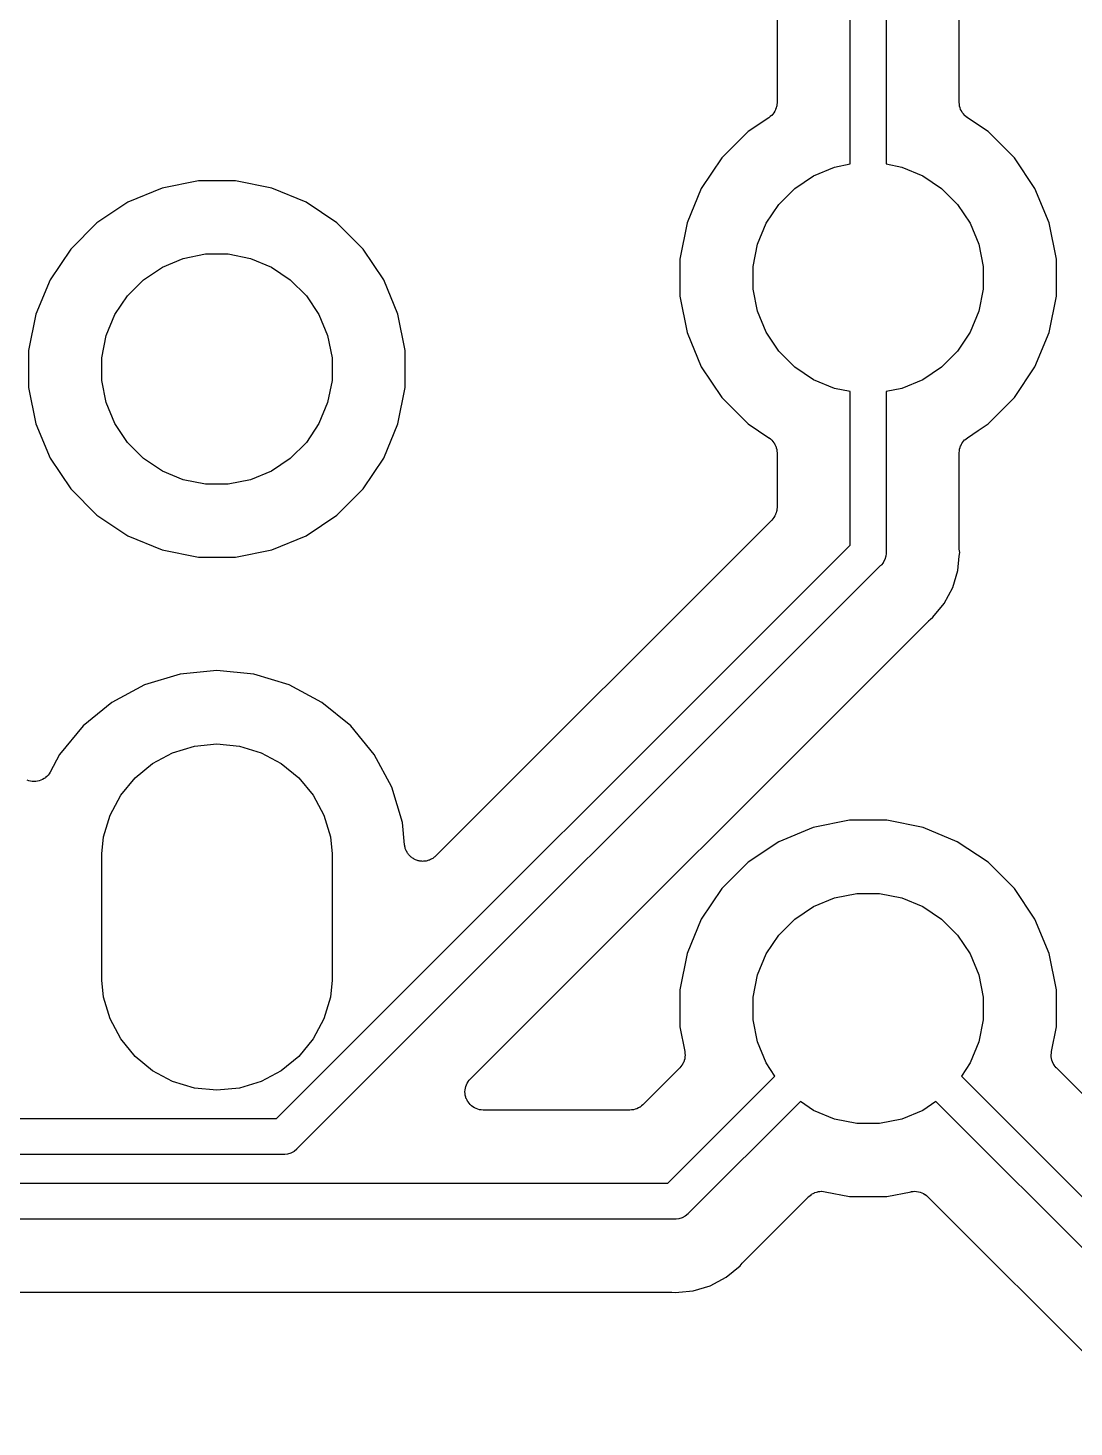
# Model space of a CAD drawing. Extents: x 20 to 116, y -135 to -20.
# Drawn here: x 36.48 to 43.75, y -39.3 to -29.57 of the extents above; entities that cross this region are included whole.
import ezdxf

# ---------------------------------------------------------------- set-up
doc = ezdxf.new("R2010")
doc.units = 0
doc.layers.add('BLACK', color=7, linetype='CONTINUOUS')

msp = doc.modelspace()

# ---------------------------------------------------------------- linework, layer by layer
at = {"layer": 'BLACK', "linetype": 'Continuous'}
for p, q in [((41.687, -25.2757), (41.687, -30.092)), ((42.195, -30.5192), (42.195, -25.2445)), ((42.445, -25.2902), (42.445, -30.5192)), ((42.953, -30.092), (42.953, -25.682)), ((41.671, -30.1523), (41.6655, -30.1627)), ((41.6767, -30.142), (41.671, -30.1523)), ((41.6769, -30.1414), (41.6767, -30.142)), ((41.6772, -30.1409), (41.6769, -30.1414)), ((41.6806, -30.1296), (41.6772, -30.1409)), ((41.6842, -30.1184), (41.6806, -30.1296)), ((41.6843, -30.1177), (41.6842, -30.1184)), ((41.6845, -30.1172), (41.6843, -30.1177)), ((41.6857, -30.1055), (41.6845, -30.1172)), ((41.687, -30.0937), (41.6857, -30.1055)), ((41.687, -30.092), (41.687, -30.0925)), ((41.687, -30.0925), (41.687, -30.0925)), ((41.687, -30.0925), (41.687, -30.0925)), ((41.687, -30.0925), (41.687, -30.0937)), ((42.9542, -30.1037), (42.953, -30.092)), ((42.9552, -30.1154), (42.9542, -30.1037)), ((42.9554, -30.116), (42.9552, -30.1154)), ((42.9554, -30.1166), (42.9554, -30.116)), ((42.9588, -30.1279), (42.9554, -30.1166)), ((42.9621, -30.1392), (42.9588, -30.1279)), ((42.9624, -30.1398), (42.9621, -30.1392)), ((42.9626, -30.1404), (42.9624, -30.1398)), ((42.9681, -30.1508), (42.9626, -30.1404)), ((42.9735, -30.1612), (42.9681, -30.1508)), ((41.6306, -30.1976), (41.4862, -30.294)), ((41.6397, -30.1901), (41.6306, -30.1976)), ((41.6489, -30.1827), (41.6397, -30.1901)), ((41.6493, -30.1822), (41.6489, -30.1827)), ((41.6497, -30.1818), (41.6493, -30.1822)), ((41.6572, -30.1727), (41.6497, -30.1818)), ((41.6648, -30.1637), (41.6572, -30.1727)), ((41.6651, -30.1632), (41.6648, -30.1637)), ((41.6655, -30.1627), (41.6651, -30.1632)), ((42.9739, -30.1617), (42.9735, -30.1612)), ((42.9742, -30.1622), (42.9739, -30.1617)), ((42.9817, -30.1714), (42.9742, -30.1622)), ((42.989, -30.1806), (42.9817, -30.1714)), ((42.9895, -30.181), (42.989, -30.1806)), ((42.9899, -30.1814), (42.9895, -30.181)), ((42.9989, -30.1889), (42.9899, -30.1814)), ((43.008, -30.1966), (42.9989, -30.1889)), ((43.009, -30.1972), (43.008, -30.1966)), ((43.009, -30.1973), (43.009, -30.1972)), ((43.009, -30.1972), (43.009, -30.1972)), ((43.0094, -30.1976), (43.009, -30.1973)), ((43.1538, -30.294), (43.0094, -30.1976)), ((41.4862, -30.294), (41.304, -30.4762)), ((43.2668, -30.407), (43.1538, -30.294)), ((43.2669, -30.4071), (43.2668, -30.407)), ((43.336, -30.4762), (43.2669, -30.4071)), ((41.304, -30.4762), (41.1609, -30.6904)), ((41.9411, -30.601), (42.0866, -30.5407)), ((42.0866, -30.5407), (42.195, -30.5192)), ((42.445, -30.5192), (42.5534, -30.5407)), ((42.5534, -30.5407), (42.6989, -30.601)), ((43.4791, -30.6904), (43.336, -30.4762)), ((37.6662, -30.637), (37.4135, -30.6873)), ((37.9238, -30.637), (37.6662, -30.637)), ((38.1765, -30.6873), (37.9238, -30.637)), ((41.81, -30.6886), (41.9411, -30.601)), ((42.6989, -30.601), (42.83, -30.6886)), ((37.4135, -30.6873), (37.1754, -30.7859)), ((38.4146, -30.7859), (38.1765, -30.6873)), ((41.1609, -30.6904), (41.0623, -30.9285)), ((41.6986, -30.8), (41.81, -30.6886)), ((42.83, -30.6886), (42.9414, -30.8)), ((43.5777, -30.9285), (43.4791, -30.6904)), ((37.1754, -30.7859), (36.9612, -30.929)), ((38.6288, -30.929), (38.4146, -30.7859)), ((41.611, -30.9311), (41.6986, -30.8)), ((42.9414, -30.8), (43.029, -30.9311)), ((36.9612, -30.929), (36.779, -31.1112)), ((38.811, -31.1112), (38.6288, -30.929)), ((41.0623, -30.9285), (41.012, -31.1812)), ((43.628, -31.1812), (43.5777, -30.9285)), ((41.5507, -31.0766), (41.611, -30.9311)), ((43.029, -30.9311), (43.0893, -31.0766)), ((36.779, -31.1112), (36.6359, -31.3254)), ((38.9541, -31.3254), (38.811, -31.1112)), ((41.52, -31.2312), (41.5507, -31.0766)), ((43.0893, -31.0766), (43.12, -31.2312)), ((37.4161, -31.236), (37.5616, -31.1757)), ((37.5616, -31.1757), (37.7162, -31.145)), ((37.7162, -31.145), (37.8738, -31.145)), ((37.8738, -31.145), (38.0284, -31.1757)), ((38.0284, -31.1757), (38.1739, -31.236)), ((41.012, -31.1812), (41.012, -31.4388)), ((43.628, -31.4388), (43.628, -31.1812)), ((37.285, -31.3236), (37.4161, -31.236)), ((38.1739, -31.236), (38.305, -31.3236)), ((41.52, -31.3888), (41.52, -31.2312)), ((43.12, -31.2312), (43.12, -31.3888)), ((36.6359, -31.3254), (36.5373, -31.5635)), ((37.1736, -31.435), (37.285, -31.3236)), ((38.305, -31.3236), (38.4164, -31.435)), ((39.0527, -31.5635), (38.9541, -31.3254)), ((41.5507, -31.5434), (41.52, -31.3888)), ((43.12, -31.3888), (43.0893, -31.5434)), ((37.086, -31.5661), (37.1736, -31.435)), ((38.4164, -31.435), (38.504, -31.5661)), ((41.012, -31.4388), (41.0623, -31.6915)), ((43.5777, -31.6915), (43.628, -31.4388)), ((36.5373, -31.5635), (36.487, -31.8162)), ((37.0257, -31.7116), (37.086, -31.5661)), ((38.504, -31.5661), (38.5643, -31.7116)), ((39.103, -31.8162), (39.0527, -31.5635)), ((41.611, -31.6889), (41.5507, -31.5434)), ((43.0893, -31.5434), (43.029, -31.6889)), ((41.0623, -31.6915), (41.1609, -31.9296)), ((41.6986, -31.82), (41.611, -31.6889)), ((43.029, -31.6889), (42.9414, -31.82)), ((43.4791, -31.9296), (43.5777, -31.6915)), ((36.995, -31.8662), (37.0257, -31.7116)), ((38.5643, -31.7116), (38.595, -31.8662)), ((36.487, -31.8162), (36.487, -32.0738)), ((36.995, -32.0238), (36.995, -31.8662)), ((38.595, -31.8662), (38.595, -32.0238)), ((39.103, -32.0738), (39.103, -31.8162)), ((41.81, -31.9314), (41.6986, -31.82)), ((42.9414, -31.82), (42.83, -31.9314)), ((41.1609, -31.9296), (41.304, -32.1438)), ((41.9411, -32.019), (41.81, -31.9314)), ((42.83, -31.9314), (42.6989, -32.019)), ((43.336, -32.1438), (43.4791, -31.9296)), ((36.487, -32.0738), (36.5373, -32.3265)), ((37.0257, -32.1784), (36.995, -32.0238)), ((38.595, -32.0238), (38.5643, -32.1784)), ((39.0527, -32.3265), (39.103, -32.0738)), ((42.0866, -32.0793), (41.9411, -32.019)), ((42.195, -32.1008), (42.0866, -32.0793)), ((42.5534, -32.0793), (42.445, -32.1008)), ((42.6989, -32.019), (42.5534, -32.0793)), ((37.086, -32.3239), (37.0257, -32.1784)), ((38.5643, -32.1784), (38.504, -32.3239)), ((41.304, -32.1438), (41.4862, -32.326)), ((42.195, -33.1692), (42.195, -32.1008)), ((42.445, -32.1008), (42.445, -33.2149)), ((43.1538, -32.326), (43.336, -32.1438)), ((36.5373, -32.3265), (36.6359, -32.5646)), ((37.1736, -32.455), (37.086, -32.3239)), ((38.504, -32.3239), (38.4164, -32.455)), ((38.9541, -32.5646), (39.0527, -32.3265)), ((41.4862, -32.326), (41.6306, -32.4224)), ((43.0094, -32.4224), (43.0842, -32.3725)), ((43.0842, -32.3725), (43.0843, -32.3724)), ((43.0843, -32.3724), (43.1538, -32.326)), ((37.285, -32.5664), (37.1736, -32.455)), ((38.4164, -32.455), (38.305, -32.5664)), ((41.6306, -32.4224), (41.631, -32.4227)), ((41.631, -32.4227), (41.631, -32.4228)), ((41.631, -32.4228), (41.631, -32.4228)), ((41.631, -32.4228), (41.632, -32.4234)), ((41.632, -32.4234), (41.6411, -32.4311)), ((41.6411, -32.4311), (41.6501, -32.4386)), ((41.6501, -32.4386), (41.6505, -32.439)), ((41.6505, -32.439), (41.651, -32.4394)), ((41.651, -32.4394), (41.6583, -32.4486)), ((41.6583, -32.4486), (41.6658, -32.4578)), ((41.6658, -32.4578), (41.6661, -32.4583)), ((41.6661, -32.4583), (41.6665, -32.4588)), ((41.6665, -32.4588), (41.6719, -32.4692)), ((41.6719, -32.4692), (41.6774, -32.4796)), ((41.6774, -32.4796), (41.6776, -32.4802)), ((41.6776, -32.4802), (41.6779, -32.4808)), ((41.6779, -32.4808), (41.6812, -32.4921)), ((42.9593, -32.4904), (42.9628, -32.4791)), ((42.9628, -32.4791), (42.9631, -32.4786)), ((42.9631, -32.4786), (42.9633, -32.478)), ((42.9633, -32.478), (42.969, -32.4676)), ((42.969, -32.4676), (42.9745, -32.4573)), ((42.9745, -32.4573), (42.9749, -32.4568)), ((42.9749, -32.4568), (42.9752, -32.4563)), ((42.9752, -32.4563), (42.9828, -32.4472)), ((42.9828, -32.4472), (42.9903, -32.4382)), ((42.9903, -32.4382), (42.9907, -32.4378)), ((42.9907, -32.4378), (42.9911, -32.4373)), ((42.9911, -32.4373), (43.0004, -32.4299)), ((43.0004, -32.4299), (43.0094, -32.4224)), ((36.6359, -32.5646), (36.779, -32.7788)), ((37.4161, -32.654), (37.285, -32.5664)), ((38.305, -32.5664), (38.1739, -32.654)), ((38.811, -32.7788), (38.9541, -32.5646)), ((41.6812, -32.4921), (41.6846, -32.5034)), ((41.6846, -32.5034), (41.6846, -32.504)), ((41.6846, -32.504), (41.6848, -32.5046)), ((41.6848, -32.5046), (41.6858, -32.5163)), ((41.6858, -32.5163), (41.687, -32.528)), ((41.687, -32.528), (41.687, -32.9062)), ((42.953, -32.5263), (42.9543, -32.5145)), ((42.953, -32.5275), (42.953, -32.5263)), ((42.953, -32.528), (42.953, -32.5275)), ((42.953, -32.5275), (42.953, -32.5275)), ((42.953, -32.5275), (42.953, -32.5275)), ((42.953, -33.1837), (42.953, -32.528)), ((42.9543, -32.5145), (42.9555, -32.5028)), ((42.9555, -32.5028), (42.9557, -32.5022)), ((42.9557, -32.5022), (42.9558, -32.5016)), ((42.9558, -32.5016), (42.9593, -32.4904)), ((37.5616, -32.7143), (37.4161, -32.654)), ((38.1739, -32.654), (38.0284, -32.7143)), ((37.7162, -32.745), (37.5616, -32.7143)), ((37.8738, -32.745), (37.7162, -32.745)), ((38.0284, -32.7143), (37.8738, -32.745)), ((36.779, -32.7788), (36.9612, -32.961)), ((38.6288, -32.961), (38.811, -32.7788)), ((36.9612, -32.961), (37.1754, -33.1041)), ((38.4146, -33.1041), (38.6288, -32.961)), ((41.6711, -32.9665), (41.6655, -32.9768)), ((41.6767, -32.9562), (41.6711, -32.9665)), ((41.6769, -32.9556), (41.6767, -32.9562)), ((41.6772, -32.955), (41.6769, -32.9556)), ((41.6807, -32.9438), (41.6772, -32.955)), ((41.6842, -32.9326), (41.6807, -32.9438)), ((41.6843, -32.9319), (41.6842, -32.9326)), ((41.6845, -32.9313), (41.6843, -32.9319)), ((41.6857, -32.9197), (41.6845, -32.9313)), ((41.687, -32.908), (41.6857, -32.9197)), ((41.687, -32.9062), (41.687, -32.9066)), ((41.687, -32.9066), (41.687, -32.9066)), ((41.687, -32.9066), (41.687, -32.9067)), ((41.687, -32.9067), (41.687, -32.908)), ((41.6498, -32.996), (39.3155, -35.3303)), ((41.6573, -32.9869), (41.6498, -32.996)), ((41.6648, -32.978), (41.6573, -32.9869)), ((41.6651, -32.9774), (41.6648, -32.978)), ((41.6655, -32.9768), (41.6651, -32.9774)), ((37.1754, -33.1041), (37.4135, -33.2027)), ((38.1765, -33.2027), (38.4146, -33.1041)), ((37.4135, -33.2027), (37.6662, -33.253)), ((37.6662, -33.253), (37.9238, -33.253)), ((37.9238, -33.253), (38.1765, -33.2027)), ((38.2092, -37.155), (42.195, -33.1692)), ((42.4432, -33.2455), (42.436, -33.2691)), ((42.445, -33.2271), (42.4432, -33.2455)), ((42.445, -33.2149), (42.4456, -33.221)), ((42.4456, -33.221), (42.445, -33.2271)), ((42.445, -33.2271), (42.445, -33.2271)), ((42.9438, -33.3451), (42.9536, -33.2459)), ((42.9535, -33.189), (42.953, -33.1837)), ((42.9534, -33.1944), (42.9535, -33.189)), ((42.9536, -33.1961), (42.9534, -33.1944)), ((42.9561, -33.221), (42.9536, -33.1961)), ((42.9536, -33.2459), (42.9561, -33.221)), ((42.9536, -33.2459), (42.9536, -33.2459)), ((42.4041, -33.3137), (38.3537, -37.3641)), ((42.4088, -33.3098), (42.4041, -33.3137)), ((42.4127, -33.3051), (42.4088, -33.3098)), ((42.4234, -33.2921), (42.4127, -33.3051)), ((42.4127, -33.3051), (42.4127, -33.3051)), ((42.4244, -33.2908), (42.4234, -33.2921)), ((42.436, -33.2691), (42.4244, -33.2908)), ((42.9076, -33.4644), (42.9438, -33.3451)), ((42.8489, -33.5744), (42.9076, -33.4644)), ((42.7698, -33.6708), (42.8489, -33.5744)), ((39.556, -36.8802), (42.7412, -33.695)), ((42.7412, -33.695), (42.7425, -33.6938)), ((42.7425, -33.6938), (42.7467, -33.6904)), ((42.7467, -33.6904), (42.7504, -33.6866)), ((42.7504, -33.6866), (42.7698, -33.6708)), ((37.795, -34.0407), (37.5386, -34.0659)), ((38.0514, -34.0659), (37.795, -34.0407)), ((37.5386, -34.0659), (37.292, -34.1407)), ((38.298, -34.1407), (38.0514, -34.0659)), ((37.292, -34.1407), (37.0648, -34.2622)), ((38.5252, -34.2622), (38.298, -34.1407)), ((37.0648, -34.2622), (36.8656, -34.4256)), ((38.7244, -34.4256), (38.5252, -34.2622)), ((36.8656, -34.4256), (36.7022, -34.6248)), ((38.8878, -34.6248), (38.7244, -34.4256)), ((36.7022, -34.6248), (36.637, -34.7467)), ((37.3484, -34.6866), (37.4874, -34.6123)), ((37.4874, -34.6123), (37.6382, -34.5666)), ((37.6382, -34.5666), (37.795, -34.5511)), ((37.795, -34.5511), (37.9518, -34.5666)), ((37.9518, -34.5666), (38.1026, -34.6123)), ((38.1026, -34.6123), (38.2416, -34.6866)), ((39.0093, -34.852), (38.8878, -34.6248)), ((37.2266, -34.7866), (37.3484, -34.6866)), ((38.2416, -34.6866), (38.3634, -34.7866)), ((36.4872, -34.8081), (36.4761, -34.8034)), ((36.4874, -34.8082), (36.4872, -34.8081)), ((36.4877, -34.8083), (36.4874, -34.8082)), ((36.4997, -34.8107), (36.4877, -34.8083)), ((36.5114, -34.8131), (36.4997, -34.8107)), ((36.5117, -34.8131), (36.5114, -34.8131)), ((36.512, -34.8132), (36.5117, -34.8131)), ((36.5242, -34.8132), (36.512, -34.8132)), ((36.5362, -34.8134), (36.5242, -34.8132)), ((36.5365, -34.8133), (36.5362, -34.8134)), ((36.5368, -34.8133), (36.5365, -34.8133)), ((36.5488, -34.811), (36.5368, -34.8133)), ((36.5606, -34.8088), (36.5488, -34.811)), ((36.5608, -34.8087), (36.5606, -34.8088)), ((36.5611, -34.8086), (36.5608, -34.8087)), ((36.5725, -34.804), (36.5611, -34.8086)), ((36.5836, -34.7995), (36.5725, -34.804)), ((36.5838, -34.7994), (36.5836, -34.7995)), ((36.5841, -34.7993), (36.5838, -34.7994)), ((36.5942, -34.7926), (36.5841, -34.7993)), ((36.6044, -34.786), (36.5942, -34.7926)), ((36.6046, -34.7858), (36.6044, -34.786)), ((36.6048, -34.7857), (36.6046, -34.7858)), ((36.6134, -34.7772), (36.6048, -34.7857)), ((36.6221, -34.7687), (36.6134, -34.7772)), ((36.6223, -34.7685), (36.6221, -34.7687)), ((36.6225, -34.7683), (36.6223, -34.7685)), ((36.6293, -34.7582), (36.6225, -34.7683)), ((36.6362, -34.7483), (36.6293, -34.7582)), ((36.6364, -34.7478), (36.6362, -34.7483)), ((36.637, -34.7467), (36.6364, -34.7478)), ((36.6364, -34.7478), (36.6364, -34.7478)), ((36.6364, -34.7478), (36.6364, -34.7478)), ((37.1266, -34.9084), (37.2266, -34.7866)), ((38.3634, -34.7866), (38.4634, -34.9084)), ((37.0523, -35.0474), (37.1266, -34.9084)), ((38.4634, -34.9084), (38.5377, -35.0474)), ((39.0841, -35.0986), (39.0093, -34.852)), ((37.0066, -35.1982), (37.0523, -35.0474)), ((38.5377, -35.0474), (38.5834, -35.1982)), ((39.0993, -35.253), (39.0841, -35.0986)), ((42.1912, -35.082), (41.9385, -35.1323)), ((42.4488, -35.082), (42.1912, -35.082)), ((42.7015, -35.1323), (42.4488, -35.082)), ((36.995, -35.3157), (37.0066, -35.1982)), ((38.5834, -35.1982), (38.595, -35.3157)), ((41.9385, -35.1323), (41.7004, -35.2309)), ((42.9396, -35.2309), (42.7015, -35.1323)), ((39.1004, -35.2588), (39.0993, -35.253)), ((39.101, -35.2648), (39.1004, -35.2588)), ((39.1028, -35.271), (39.101, -35.2648)), ((39.1041, -35.2773), (39.1028, -35.271)), ((39.1064, -35.2828), (39.1041, -35.2773)), ((39.1081, -35.2885), (39.1064, -35.2828)), ((39.1111, -35.2942), (39.1081, -35.2885)), ((39.1136, -35.3002), (39.1111, -35.2942)), ((39.1169, -35.3052), (39.1136, -35.3002)), ((39.1196, -35.3104), (39.1169, -35.3052)), ((41.7004, -35.2309), (41.4862, -35.374)), ((43.1538, -35.374), (42.9396, -35.2309)), ((36.995, -36.1943), (36.995, -35.3157)), ((38.595, -35.3157), (38.595, -36.1943)), ((39.1237, -35.3155), (39.1196, -35.3104)), ((39.1273, -35.3208), (39.1237, -35.3155)), ((39.1315, -35.3251), (39.1273, -35.3208)), ((39.1352, -35.3297), (39.1315, -35.3251)), ((39.1402, -35.3338), (39.1352, -35.3297)), ((39.1448, -35.3384), (39.1402, -35.3338)), ((39.1497, -35.3418), (39.1448, -35.3384)), ((39.1543, -35.3456), (39.1497, -35.3418)), ((39.16, -35.3487), (39.1543, -35.3456)), ((39.1653, -35.3523), (39.16, -35.3487)), ((39.1708, -35.3546), (39.1653, -35.3523)), ((39.176, -35.3574), (39.1708, -35.3546)), ((39.1822, -35.3594), (39.176, -35.3574)), ((39.1882, -35.3619), (39.1822, -35.3594)), ((39.194, -35.3631), (39.1882, -35.3619)), ((39.1997, -35.3648), (39.194, -35.3631)), ((39.2061, -35.3655), (39.1997, -35.3648)), ((39.2124, -35.3668), (39.2061, -35.3655)), ((39.2184, -35.3669), (39.2124, -35.3668)), ((39.2243, -35.3675), (39.2184, -35.3669)), ((39.2308, -35.367), (39.2243, -35.3675)), ((39.2372, -35.367), (39.2308, -35.367)), ((39.2431, -35.3659), (39.2372, -35.367)), ((39.249, -35.3654), (39.2431, -35.3659)), ((39.2552, -35.3636), (39.249, -35.3654)), ((39.2616, -35.3623), (39.2552, -35.3636)), ((39.2671, -35.3601), (39.2616, -35.3623)), ((39.2728, -35.3585), (39.2671, -35.3601)), ((39.2786, -35.3555), (39.2728, -35.3585)), ((39.2846, -35.3531), (39.2786, -35.3555)), ((39.2895, -35.3498), (39.2846, -35.3531)), ((39.2948, -35.347), (39.2895, -35.3498)), ((39.2999, -35.343), (39.2948, -35.347)), ((39.3053, -35.3395), (39.2999, -35.343)), ((39.3096, -35.3353), (39.3053, -35.3395)), ((39.3142, -35.3316), (39.3096, -35.3353)), ((39.3155, -35.3303), (39.3142, -35.3316)), ((41.4862, -35.374), (41.304, -35.5562)), ((43.2668, -35.487), (43.1538, -35.374)), ((43.2669, -35.4871), (43.2668, -35.487)), ((43.336, -35.5562), (43.2669, -35.4871)), ((41.304, -35.5562), (41.1609, -35.7704)), ((42.0866, -35.6207), (42.2412, -35.59)), ((42.2412, -35.59), (42.3988, -35.59)), ((42.3988, -35.59), (42.5534, -35.6207)), ((43.4791, -35.7704), (43.336, -35.5562)), ((41.81, -35.7686), (41.9411, -35.681)), ((41.9411, -35.681), (42.0866, -35.6207)), ((42.5534, -35.6207), (42.6989, -35.681)), ((42.6989, -35.681), (42.83, -35.7686)), ((41.1609, -35.7704), (41.0623, -36.0085)), ((41.6986, -35.88), (41.81, -35.7686)), ((42.83, -35.7686), (42.9414, -35.88)), ((43.5777, -36.0085), (43.4791, -35.7704)), ((41.611, -36.0111), (41.6986, -35.88)), ((42.9414, -35.88), (43.029, -36.0111)), ((41.0623, -36.0085), (41.012, -36.2612)), ((41.5507, -36.1566), (41.611, -36.0111)), ((43.029, -36.0111), (43.0893, -36.1566)), ((43.628, -36.2612), (43.5777, -36.0085)), ((41.52, -36.3112), (41.5507, -36.1566)), ((43.0893, -36.1566), (43.12, -36.3112)), ((37.0066, -36.3118), (36.995, -36.1943)), ((38.595, -36.1943), (38.5834, -36.3118)), ((41.012, -36.2612), (41.012, -36.5188)), ((43.628, -36.5188), (43.628, -36.2612)), ((37.0523, -36.4626), (37.0066, -36.3118)), ((38.5834, -36.3118), (38.5377, -36.4626)), ((41.52, -36.4688), (41.52, -36.3112)), ((43.12, -36.3112), (43.12, -36.4688)), ((37.1266, -36.6016), (37.0523, -36.4626)), ((38.5377, -36.4626), (38.4634, -36.6016)), ((41.5507, -36.6234), (41.52, -36.4688)), ((43.12, -36.4688), (43.0893, -36.6234)), ((41.012, -36.5188), (41.0459, -36.6891)), ((43.5941, -36.6891), (43.628, -36.5188)), ((37.2266, -36.7234), (37.1266, -36.6016)), ((38.4634, -36.6016), (38.3634, -36.7234)), ((41.611, -36.7689), (41.5507, -36.6234)), ((43.0893, -36.6234), (43.029, -36.7689)), ((37.3484, -36.8234), (37.2266, -36.7234)), ((38.3634, -36.7234), (38.2416, -36.8234)), ((41.0381, -36.7638), (41.0324, -36.7741)), ((41.0383, -36.7632), (41.0381, -36.7638)), ((41.0386, -36.7627), (41.0383, -36.7632)), ((41.042, -36.7514), (41.0386, -36.7627)), ((41.0456, -36.7402), (41.042, -36.7514)), ((41.0458, -36.739), (41.0456, -36.7396)), ((41.0456, -36.7396), (41.0456, -36.7402)), ((41.047, -36.7273), (41.0458, -36.739)), ((41.0459, -36.6891), (41.046, -36.6896)), ((41.046, -36.6896), (41.046, -36.6897)), ((41.046, -36.6897), (41.046, -36.6897)), ((41.046, -36.6897), (41.0462, -36.6908)), ((41.0462, -36.6908), (41.0472, -36.7027)), ((41.0483, -36.7155), (41.047, -36.7273)), ((41.0472, -36.7027), (41.0483, -36.7143)), ((41.0483, -36.7143), (41.0482, -36.7149)), ((41.0482, -36.7149), (41.0483, -36.7155)), ((43.5917, -36.7126), (43.593, -36.7009)), ((43.5917, -36.7132), (43.5917, -36.7126)), ((43.5917, -36.7138), (43.5917, -36.7132)), ((43.5928, -36.7255), (43.5917, -36.7138)), ((43.5939, -36.7372), (43.5928, -36.7255)), ((43.593, -36.7009), (43.5941, -36.6891)), ((43.594, -36.7378), (43.5939, -36.7372)), ((43.5941, -36.7384), (43.594, -36.7378)), ((43.5975, -36.7498), (43.5941, -36.7384)), ((43.6008, -36.761), (43.5975, -36.7498)), ((43.6011, -36.7616), (43.6008, -36.761)), ((43.6012, -36.7622), (43.6011, -36.7616)), ((43.6068, -36.7726), (43.6012, -36.7622)), ((37.4874, -36.8977), (37.3484, -36.8234)), ((38.2416, -36.8234), (38.1026, -36.8977)), ((41.0111, -36.8037), (40.755, -37.0598)), ((40.9282, -37.605), (41.6724, -36.8608)), ((41.0186, -36.7946), (41.0111, -36.8037)), ((41.0262, -36.7855), (41.0186, -36.7946)), ((41.0265, -36.785), (41.0262, -36.7855)), ((41.0268, -36.7845), (41.0265, -36.785)), ((41.0324, -36.7741), (41.0268, -36.7845)), ((41.6724, -36.8608), (41.611, -36.7689)), ((43.029, -36.7689), (42.9676, -36.8608)), ((42.9676, -36.8608), (45.0568, -38.95)), ((43.6122, -36.7831), (43.6068, -36.7726)), ((43.6126, -36.7835), (43.6122, -36.7831)), ((43.6128, -36.7841), (43.6126, -36.7835)), ((43.6203, -36.7932), (43.6128, -36.7841)), ((43.6276, -36.8024), (43.6203, -36.7932)), ((43.6285, -36.8033), (43.6276, -36.8024)), ((43.6289, -36.8037), (43.6285, -36.8033)), ((43.6285, -36.8033), (43.6285, -36.8033)), ((43.6285, -36.8033), (43.6285, -36.8033)), ((44.2976, -37.4724), (43.6289, -36.8037)), ((37.6382, -36.9434), (37.4874, -36.8977)), ((37.795, -36.9589), (37.6382, -36.9434)), ((37.9518, -36.9434), (37.795, -36.9589)), ((38.1026, -36.8977), (37.9518, -36.9434)), ((39.5188, -36.9691), (39.5201, -36.9571)), ((39.5201, -36.9571), (39.5213, -36.9449)), ((39.5213, -36.9449), (39.5214, -36.9447)), ((39.5214, -36.9445), (39.525, -36.9328)), ((39.5214, -36.9447), (39.5214, -36.9445)), ((39.525, -36.9328), (39.5285, -36.9212)), ((39.5285, -36.9212), (39.5286, -36.921)), ((39.5286, -36.921), (39.5287, -36.9208)), ((39.5287, -36.9208), (39.5346, -36.9099)), ((39.5346, -36.9099), (39.5402, -36.8994)), ((39.5402, -36.8994), (39.5404, -36.8992)), ((39.5404, -36.8992), (39.5405, -36.899)), ((39.5405, -36.899), (39.5482, -36.8897)), ((39.5482, -36.8897), (39.556, -36.8802)), ((39.5188, -36.9694), (39.5188, -36.9691)), ((39.5188, -36.9696), (39.5188, -36.9694)), ((39.5199, -36.9816), (39.5188, -36.9696)), ((39.521, -36.9938), (39.5199, -36.9816)), ((39.5211, -36.994), (39.521, -36.9938)), ((39.5211, -36.9943), (39.5211, -36.994)), ((39.5246, -37.006), (39.5211, -36.9943)), ((39.528, -37.0176), (39.5246, -37.006)), ((39.5281, -37.0178), (39.528, -37.0176)), ((39.5282, -37.018), (39.5281, -37.0178)), ((39.5339, -37.0288), (39.5282, -37.018)), ((39.5395, -37.0396), (39.5339, -37.0288)), ((39.5397, -37.0397), (39.5395, -37.0396)), ((39.5398, -37.0399), (39.5397, -37.0397)), ((39.5475, -37.0494), (39.5398, -37.0399)), ((39.555, -37.0589), (39.5475, -37.0494)), ((41.8492, -37.0376), (41.0727, -37.8141)), ((41.9411, -37.099), (41.8492, -37.0376)), ((42.7908, -37.0376), (42.6989, -37.099)), ((44.9123, -39.159), (42.7908, -37.0376)), ((31.7518, -37.155), (38.2092, -37.155)), ((39.5552, -37.059), (39.555, -37.0589)), ((39.5554, -37.0592), (39.5552, -37.059)), ((39.5648, -37.067), (39.5554, -37.0592)), ((39.574, -37.0748), (39.5648, -37.067)), ((39.5742, -37.0749), (39.574, -37.0748)), ((39.5744, -37.0751), (39.5742, -37.0749)), ((39.5851, -37.0809), (39.5744, -37.0751)), ((39.5958, -37.0868), (39.5851, -37.0809)), ((39.596, -37.0868), (39.5958, -37.0868)), ((39.5962, -37.0869), (39.596, -37.0868)), ((39.6077, -37.0905), (39.5962, -37.0869)), ((39.6194, -37.0942), (39.6077, -37.0905)), ((39.6196, -37.0943), (39.6194, -37.0942)), ((39.6198, -37.0943), (39.6196, -37.0943)), ((39.6318, -37.0956), (39.6198, -37.0943)), ((39.644, -37.097), (39.6318, -37.0956)), ((39.6444, -37.097), (39.644, -37.097)), ((39.6445, -37.097), (39.6444, -37.097)), ((39.6458, -37.097), (39.6445, -37.097)), ((39.6445, -37.097), (39.6445, -37.097)), ((40.6652, -37.097), (39.6458, -37.097)), ((40.6768, -37.0959), (40.6652, -37.097)), ((40.6885, -37.0949), (40.6768, -37.0959)), ((40.6892, -37.0947), (40.6885, -37.0949)), ((40.6898, -37.0946), (40.6892, -37.0947)), ((40.701, -37.0912), (40.6898, -37.0946)), ((40.7123, -37.0879), (40.701, -37.0912)), ((40.7129, -37.0876), (40.7123, -37.0879)), ((40.7136, -37.0874), (40.7129, -37.0876)), ((40.7239, -37.0819), (40.7136, -37.0874)), ((40.7343, -37.0765), (40.7239, -37.0819)), ((40.7349, -37.0761), (40.7343, -37.0765)), ((40.7355, -37.0758), (40.7349, -37.0761)), ((40.7445, -37.0684), (40.7355, -37.0758)), ((40.7537, -37.0611), (40.7445, -37.0684)), ((40.7546, -37.0602), (40.7537, -37.0611)), ((40.7547, -37.0601), (40.7546, -37.0602)), ((40.755, -37.0598), (40.7547, -37.0601)), ((40.7547, -37.0601), (40.7547, -37.0601)), ((42.0866, -37.1593), (41.9411, -37.099)), ((42.6989, -37.099), (42.5534, -37.1593)), ((42.2412, -37.19), (42.0866, -37.1593)), ((42.3988, -37.19), (42.2412, -37.19)), ((42.5534, -37.1593), (42.3988, -37.19)), ((38.2549, -37.405), (31.7061, -37.405)), ((38.261, -37.4056), (38.2549, -37.405)), ((38.2671, -37.405), (38.261, -37.4056)), ((38.2855, -37.4032), (38.2671, -37.405)), ((38.2671, -37.405), (38.2671, -37.405)), ((38.3091, -37.3961), (38.2855, -37.4032)), ((38.3308, -37.3844), (38.3091, -37.3961)), ((38.3498, -37.3688), (38.3308, -37.3844)), ((38.3537, -37.3641), (38.3498, -37.3688)), ((35.8261, -37.605), (40.9282, -37.605)), ((41.454, -38.1512), (41.9063, -37.6989)), ((41.9063, -37.6989), (41.9067, -37.6985)), ((41.9067, -37.6985), (41.9076, -37.6976)), ((41.9067, -37.6985), (41.9067, -37.6985)), ((41.9067, -37.6985), (41.9067, -37.6985)), ((41.9076, -37.6976), (41.9168, -37.6903)), ((41.9168, -37.6903), (41.9259, -37.6828)), ((41.9259, -37.6828), (41.9265, -37.6826)), ((41.9265, -37.6826), (41.9269, -37.6822)), ((41.9269, -37.6822), (41.9374, -37.6768)), ((41.9374, -37.6768), (41.9478, -37.6712)), ((41.9478, -37.6712), (41.9484, -37.6711)), ((41.9484, -37.6711), (41.949, -37.6708)), ((41.949, -37.6708), (41.9602, -37.6675)), ((41.9602, -37.6675), (41.9716, -37.6641)), ((41.9716, -37.6641), (41.9722, -37.664)), ((41.9722, -37.664), (41.9728, -37.6639)), ((41.9728, -37.6639), (41.9845, -37.6628)), ((41.9845, -37.6628), (41.9962, -37.6617)), ((41.9962, -37.6617), (41.9968, -37.6617)), ((41.9968, -37.6617), (41.9974, -37.6617)), ((41.9974, -37.6617), (42.0091, -37.663)), ((42.0091, -37.663), (42.0209, -37.6641)), ((42.0209, -37.6641), (42.1912, -37.698)), ((42.1912, -37.698), (42.4488, -37.698)), ((42.4488, -37.698), (42.6191, -37.6641)), ((42.6191, -37.6641), (42.6196, -37.664)), ((42.6196, -37.664), (42.6197, -37.664)), ((42.6197, -37.664), (42.6208, -37.6638)), ((42.6197, -37.664), (42.6197, -37.664)), ((42.6208, -37.6638), (42.6327, -37.6628)), ((42.6327, -37.6628), (42.6443, -37.6617)), ((42.6443, -37.6617), (42.6449, -37.6618)), ((42.6449, -37.6618), (42.6455, -37.6617)), ((42.6455, -37.6617), (42.6572, -37.663)), ((42.6572, -37.663), (42.669, -37.6642)), ((42.669, -37.6642), (42.6696, -37.6644)), ((42.6696, -37.6644), (42.6702, -37.6644)), ((42.6702, -37.6644), (42.6814, -37.668)), ((42.6814, -37.668), (42.6927, -37.6714)), ((42.6927, -37.6714), (42.6932, -37.6717)), ((42.6932, -37.6717), (42.6938, -37.6719)), ((42.6938, -37.6719), (42.7041, -37.6776)), ((42.7041, -37.6776), (42.7145, -37.6832)), ((42.7145, -37.6832), (42.715, -37.6835)), ((42.715, -37.6835), (42.7155, -37.6838)), ((42.7155, -37.6838), (42.7246, -37.6914)), ((42.7246, -37.6914), (42.7337, -37.6989)), ((42.7337, -37.6989), (44.531, -39.4962)), ((41.0498, -37.8345), (41.028, -37.8461)), ((41.0688, -37.8188), (41.0498, -37.8345)), ((41.0727, -37.8141), (41.0688, -37.8188)), ((40.9739, -37.855), (35.8718, -37.855)), ((40.98, -37.8556), (40.9739, -37.855)), ((40.9861, -37.855), (40.98, -37.8556)), ((41.0045, -37.8532), (40.9861, -37.855)), ((40.9861, -37.855), (40.9861, -37.855)), ((41.028, -37.8461), (41.0045, -37.8532)), ((41.3334, -38.2589), (41.4297, -38.1798)), ((41.4297, -38.1798), (41.4456, -38.1604)), ((41.4456, -38.1604), (41.4467, -38.1591)), ((41.4467, -38.1591), (41.4506, -38.1553)), ((41.4506, -38.1553), (41.454, -38.1512)), ((41.1041, -38.3539), (41.2234, -38.3177)), ((41.2234, -38.3177), (41.3334, -38.2589)), ((36.1348, -38.363), (40.9427, -38.363)), ((40.9427, -38.363), (40.9444, -38.363)), ((40.9444, -38.363), (40.9498, -38.3636)), ((40.9498, -38.3636), (40.9551, -38.3636)), ((40.9551, -38.3636), (40.98, -38.3661)), ((40.98, -38.3661), (41.0049, -38.3636)), ((41.0049, -38.3636), (41.005, -38.3636)), ((41.005, -38.3636), (41.1041, -38.3539))]:
    msp.add_line(p, q, dxfattribs=at)

doc.saveas('drawing.dxf')
